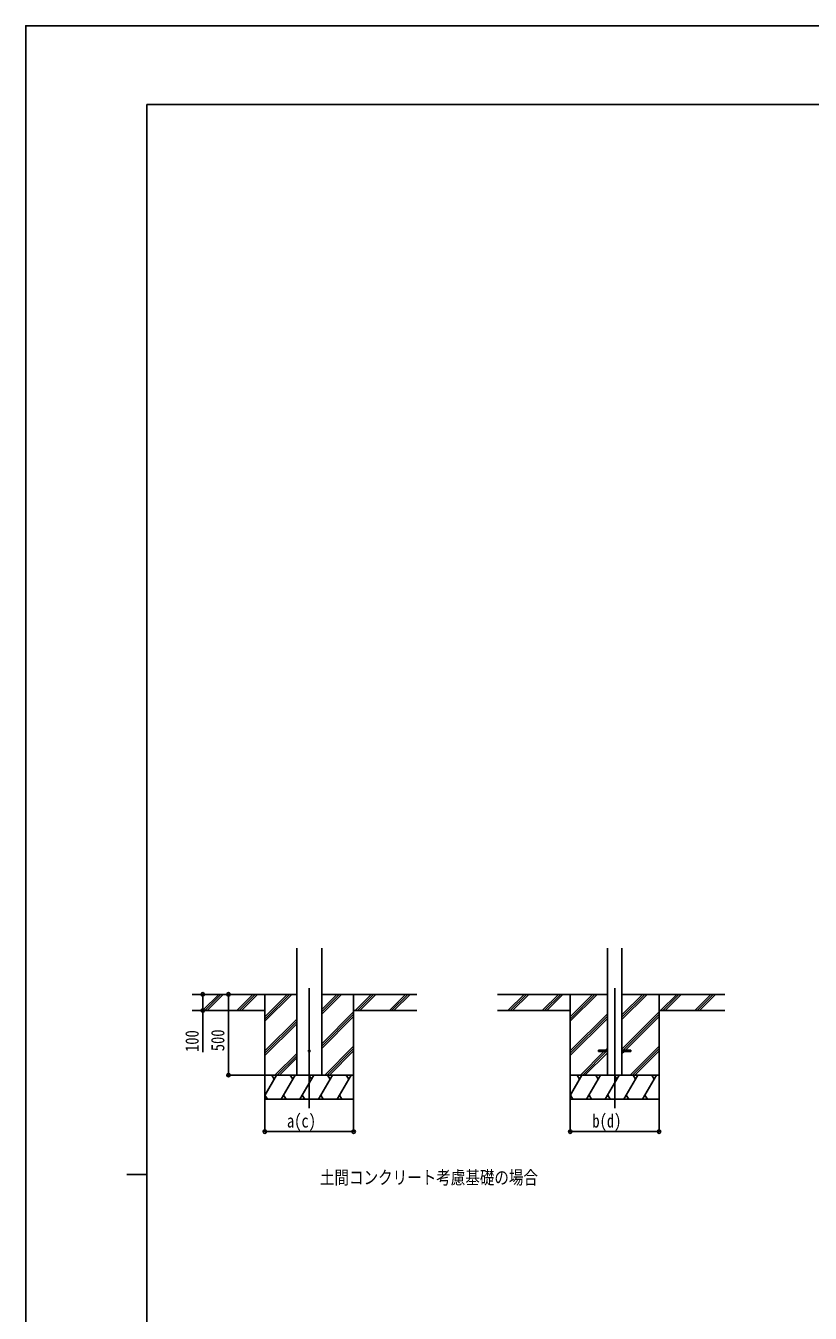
# Model space of a CAD drawing. Units: millimetres, scale not verified. Extents: x -10512 to 10512, y -7425 to 7425.
# Drawn here: x -10512 to -5654, y -547 to 7425 of the extents above; entities that cross this region are included whole.
import ezdxf
from ezdxf.enums import TextEntityAlignment as Align

# ---------------------------------------------------------------- set-up
doc = ezdxf.new("R2010")
doc.units = ezdxf.units.MM
doc.header["$LTSCALE"] = 30
for name, color, linetype in [('0-2_USER1', 3, 'Continuous'), ('0-3_YKK_12', 2, 'Continuous'), ('0-4_YKK_13', 4, 'Continuous'), ('0-5_YKK_A1', 4, 'Continuous'), ('0-6_YKK_D', 6, 'Continuous'), ('0-7_YKK_ZWAK', 7, 'Continuous')]:
    doc.layers.add(name, color=color, linetype=linetype)
doc.styles.add('ＭＳ ゴシック', font='')
doc.styles.get('ＭＳ ゴシック').set_extended_font_data('MS Gothic')

msp = doc.modelspace()

# ---------------------------------------------------------------- linework, layer by layer
at = {"layer": '0-3_YKK_12'}
for p, q in [((-8756.9, 1466.17), (-8756.9, 722.84)), ((-6865.33, 1466.17), (-6865.33, 722.84))]:
    msp.add_line(p, q, dxfattribs=at)
at = {"layer": '0-4_YKK_13'}
for p, q in [((-6965.33, 1082.43), (-6965.33, 1073.43)), ((-6965.33, 1082.43), (-6910.53, 1082.43)), ((-6965.33, 1073.43), (-6910.53, 1073.43)), ((-6820.13, 1082.43), (-6765.33, 1082.43)), ((-6820.13, 1073.43), (-6765.33, 1073.43)), ((-6765.33, 1082.43), (-6765.33, 1073.43))]:
    msp.add_line(p, q, dxfattribs=at)
msp.add_circle((-8756.9, 1077.93), 5, dxfattribs=at)
at = {"layer": '0-5_YKK_A1'}
for p, q in [((-8834.65, 927.93), (-8834.65, 1713.28)), ((-8679.15, 927.93), (-8679.15, 1713.28)), ((-6910.53, 1713.28), (-6910.53, 927.93)), ((-6820.13, 1713.28), (-6820.13, 927.93)), ((-8834.65, 1427.93), (-9482.85, 1427.93)), ((-9416.17, 1329.33), (-9317.57, 1427.93)), ((-9403.43, 1327.93), (-9303.43, 1427.93)), ((-9389.29, 1327.93), (-9289.29, 1427.93)), ((-9204.04, 1329.33), (-9105.44, 1427.93)), ((-9191.3, 1327.93), (-9091.3, 1427.93)), ((-9177.15, 1327.93), (-9077.15, 1427.93)), ((-9031.9, 1427.93), (-9031.9, 777.93)), ((-9031.9, 1261.05), (-8865.02, 1427.93)), ((-9031.9, 1275.19), (-8879.16, 1427.93)), ((-9031.9, 1289.33), (-8893.31, 1427.93)), ((-8679.15, 1305.43), (-8556.65, 1427.93)), ((-8679.15, 1319.57), (-8570.8, 1427.93)), ((-8679.15, 1333.71), (-8584.94, 1427.93)), ((-8679.15, 1427.93), (-8091.28, 1427.93)), ((-8481.9, 1427.93), (-8481.9, 777.93)), ((-8472.81, 1327.93), (-8372.81, 1427.93)), ((-8458.66, 1327.93), (-8358.66, 1427.93)), ((-8444.52, 1327.93), (-8344.52, 1427.93)), ((-8260.67, 1327.93), (-8160.67, 1427.93)), ((-8246.53, 1327.93), (-8146.53, 1427.93)), ((-8232.39, 1327.93), (-8132.39, 1427.93)), ((-6910.53, 1427.93), (-7591.28, 1427.93)), ((-7524.6, 1329.33), (-7426, 1427.93)), ((-7511.86, 1327.93), (-7411.86, 1427.93)), ((-7497.72, 1327.93), (-7397.72, 1427.93)), ((-7312.47, 1329.33), (-7213.87, 1427.93)), ((-7299.73, 1327.93), (-7199.73, 1427.93)), ((-7285.58, 1327.93), (-7185.58, 1427.93)), ((-7140.33, 1427.93), (-7140.33, 777.93)), ((-7140.33, 1261.05), (-6973.45, 1427.93)), ((-7140.33, 1275.19), (-6987.59, 1427.93)), ((-7140.33, 1289.33), (-7001.74, 1427.93)), ((-6820.13, 1272.88), (-6665.08, 1427.93)), ((-6820.13, 1287.02), (-6679.23, 1427.93)), ((-6820.13, 1301.16), (-6693.37, 1427.93)), ((-6820.13, 1427.93), (-6182.13, 1427.93)), ((-6590.33, 1427.93), (-6590.33, 777.93)), ((-6581.24, 1327.93), (-6481.24, 1427.93)), ((-6567.09, 1327.93), (-6467.09, 1427.93)), ((-6552.95, 1327.93), (-6452.95, 1427.93)), ((-6369.1, 1327.93), (-6269.1, 1427.93)), ((-6354.96, 1327.93), (-6254.96, 1427.93)), ((-6340.82, 1327.93), (-6240.82, 1427.93)), ((-9031.9, 1327.93), (-9482.85, 1327.93)), ((-8679.15, 1121.58), (-8481.9, 1318.83)), ((-8679.15, 1107.44), (-8481.9, 1304.69)), ((-8679.15, 1093.3), (-8481.9, 1290.55)), ((-8481.9, 1327.93), (-8091.28, 1327.93)), ((-7140.33, 1327.93), (-7591.28, 1327.93)), ((-7140.33, 1077.2), (-6910.53, 1307)), ((-7140.33, 1063.06), (-6910.53, 1292.86)), ((-7140.33, 1048.92), (-6910.53, 1278.72)), ((-6820.13, 1089.03), (-6590.33, 1318.83)), ((-6812.6, 1082.43), (-6590.33, 1304.69)), ((-6798.45, 1082.43), (-6590.33, 1290.55)), ((-6590.33, 1327.93), (-6182.13, 1327.93)), ((-9031.9, 1077.2), (-8834.65, 1274.45)), ((-9031.9, 1063.06), (-8834.65, 1260.31)), ((-9031.9, 1048.92), (-8834.65, 1246.17)), ((-8969.04, 927.93), (-8834.65, 1062.32)), ((-8954.9, 927.93), (-8834.65, 1048.18)), ((-8660.68, 927.93), (-8481.9, 1106.7)), ((-8646.54, 927.93), (-8481.9, 1092.56)), ((-8632.39, 927.93), (-8481.9, 1078.42)), ((-7077.47, 927.93), (-6931.97, 1073.43)), ((-7063.33, 927.93), (-6917.83, 1073.43)), ((-7049.19, 927.93), (-6910.53, 1066.58)), ((-6922.97, 1082.43), (-6910.53, 1094.87)), ((-6820.13, 1060.75), (-6807.45, 1073.43)), ((-6769.11, 927.93), (-6590.33, 1106.7)), ((-6754.97, 927.93), (-6590.33, 1092.56)), ((-6740.82, 927.93), (-6590.33, 1078.42)), ((-8940.76, 927.93), (-8834.65, 1034.03)), ((-8481.9, 927.93), (-9031.9, 927.93)), ((-9031.9, 802.48), (-8959.47, 927.93)), ((-8974.48, 901.95), (-8989.48, 927.93)), ((-8930.61, 777.93), (-8844, 927.93)), ((-8859, 901.95), (-8874.01, 927.93)), ((-8815.14, 777.93), (-8728.53, 927.93)), ((-8743.54, 901.95), (-8758.54, 927.93)), ((-8699.67, 777.93), (-8613.06, 927.93)), ((-8628.07, 901.95), (-8643.07, 927.93)), ((-8584.2, 777.93), (-8497.59, 927.93)), ((-8512.59, 901.95), (-8527.6, 927.93)), ((-6590.33, 927.93), (-7140.33, 927.93)), ((-7140.33, 802.48), (-7067.9, 927.93)), ((-7082.91, 901.95), (-7097.91, 927.93)), ((-7039.04, 777.93), (-6952.43, 927.93)), ((-6967.43, 901.95), (-6982.43, 927.93)), ((-6923.57, 777.93), (-6836.96, 927.93)), ((-6851.97, 901.95), (-6866.97, 927.93)), ((-6808.1, 777.93), (-6721.49, 927.93)), ((-6736.49, 901.95), (-6751.5, 927.93)), ((-6692.63, 777.93), (-6606.02, 927.93)), ((-6621.02, 901.95), (-6636.02, 927.93)), ((-9031.08, 803.91), (-9016.08, 777.93)), ((-8915.61, 803.91), (-8900.61, 777.93)), ((-8800.14, 803.91), (-8785.14, 777.93)), ((-8684.67, 803.91), (-8669.67, 777.93)), ((-8569.2, 803.91), (-8554.2, 777.93)), ((-7139.51, 803.91), (-7124.51, 777.93)), ((-7024.04, 803.91), (-7009.04, 777.93)), ((-6908.57, 803.91), (-6893.57, 777.93)), ((-6793.1, 803.91), (-6778.1, 777.93)), ((-6677.63, 803.91), (-6662.63, 777.93)), ((-9031.9, 777.93), (-8481.9, 777.93)), ((-7140.33, 777.93), (-6590.33, 777.93))]:
    msp.add_line(p, q, dxfattribs=at)
at = {"layer": '0-6_YKK_D'}
for p, q in [((-9256.96, 1427.93), (-9256.96, 927.93)), ((-9032.9, 927.93), (-9257.96, 927.93)), ((-9031.9, 777.93), (-9031.9, 576.93)), ((-8481.9, 777.93), (-8481.9, 576.93)), ((-7140.33, 777.93), (-7140.33, 576.93)), ((-6590.33, 777.93), (-6590.33, 576.93)), ((-9031.9, 577.93), (-8481.9, 577.93)), ((-7140.33, 577.93), (-6590.33, 577.93))]:
    msp.add_line(p, q, dxfattribs=at)
msp.add_lwpolyline([(-9416.24, 1427.93), (-9416.24, 1327.93), (-9416.24, 1070.33)], dxfattribs=at)
for centre in [(-9416.24, 1427.93), (-9256.96, 1427.93), (-9416.24, 1327.93), (-9256.96, 927.93), (-9031.9, 577.93), (-8481.9, 577.93), (-7140.33, 577.93), (-6590.33, 577.93)]:
    msp.add_circle(centre, 10.62, dxfattribs=at)
at = {"layer": '0-7_YKK_ZWAK'}
for p, q in [((9737.55, 6937.5), (-9762.45, 6937.5)), ((-9762.45, -6312.5), (-9762.45, 6937.5)), ((-9887.45, 312.5), (-9762.45, 312.5))]:
    msp.add_line(p, q, dxfattribs=at)
msp.add_lwpolyline([(-10512.5, -7425), (10512.5, -7425), (10512.5, 7425), (-10512.5, 7425)], close=True, dxfattribs=at)

# ---------------------------------------------------------------- texts
at = {"layer": '0-2_USER1', "style": 'ＭＳ ゴシック', "width": 0.8}
msp.add_text('土間コンクリート考慮基礎の場合', height=82.48, dxfattribs=at).set_placement((-8690.36, 227.89), align=Align.BOTTOM_LEFT)
at = {"layer": '0-6_YKK_D', "style": 'ＭＳ ゴシック', "width": 0.8}
for s, p in [('100', (-9417.04, 1071.13)), ('500', (-9257.76, 1075.93))]:
    msp.add_text(s, height=82.48, rotation=90, dxfattribs=at).set_placement(p, align=Align.BOTTOM_LEFT)
for s, p in [('a(c)', (-8894.9, 578.73)), ('b(d)', (-7003.33, 578.73))]:
    msp.add_text(s, height=82.48, dxfattribs=at).set_placement(p, align=Align.BOTTOM_LEFT)

doc.saveas('drawing.dxf')
